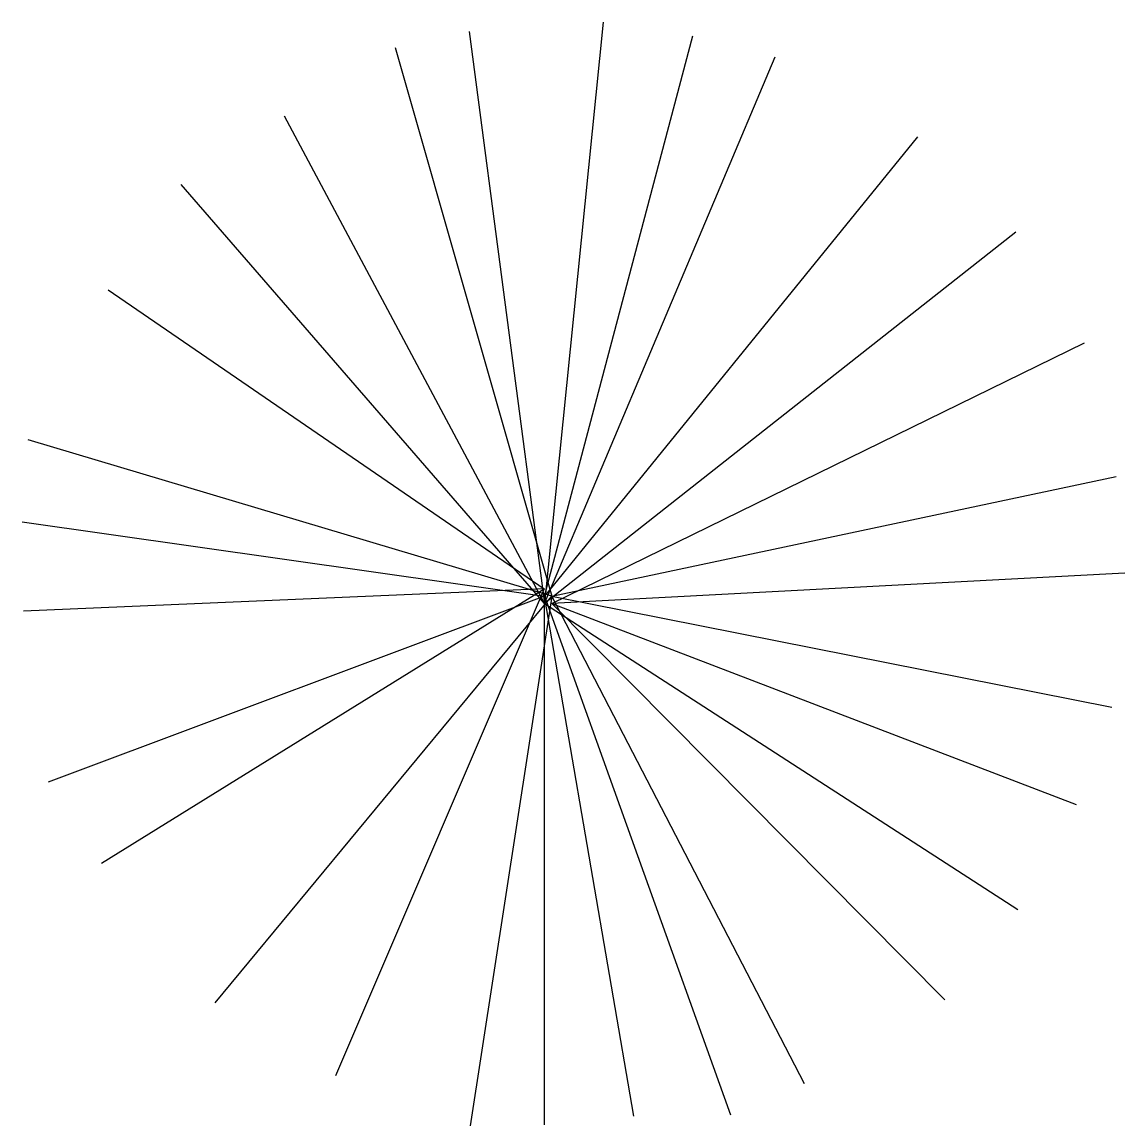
# Model space of a CAD drawing. Extents: x 4.7 to 19.4, y 54.4 to 69.1.
import ezdxf

# ---------------------------------------------------------------- set-up
doc = ezdxf.new("R2010")
doc.units = 0
doc.layers.add('52', color=4, linetype='CONTINUOUS')

msp = doc.modelspace()

# ---------------------------------------------------------------- linework, layer by layer
at = {"layer": '52', "color": 0}
for p, q in [((10.651, 69.008), (11.657, 61.349)), ((12.443, 69.133), (11.657, 61.349)), ((11.656, 61.448), (13.641, 68.951)), ((9.657, 68.794), (11.756, 61.45)), ((11.657, 61.349), (14.742, 68.668)), ((11.657, 61.349), (8.176, 67.876)), ((16.651, 67.599), (11.656, 61.448)), ((11.657, 61.349), (6.793, 66.96)), ((17.964, 66.322), (11.657, 61.349)), ((5.817, 65.55), (11.654, 61.548)), ((11.757, 61.35), (18.883, 64.84)), ((11.756, 61.45), (4.749, 63.542)), ((11.756, 61.45), (19.307, 63.053)), ((4.665, 62.445), (11.656, 61.448)), ((19.425, 61.759), (11.757, 61.35)), ((11.654, 61.548), (4.683, 61.249)), ((5.727, 57.875), (11.654, 61.548)), ((11.654, 61.548), (8.858, 55.03)), ((11.656, 61.448), (5.014, 58.961)), ((7.249, 56.004), (11.756, 61.45)), ((11.756, 61.45), (10.661, 54.358)), ((11.656, 61.448), (14.147, 54.508)), ((12.852, 54.489), (11.656, 61.448)), ((11.657, 61.349), (17.994, 57.254)), ((11.657, 54.372), (11.657, 61.349)), ((11.756, 61.45), (19.251, 59.962)), ((15.138, 54.92), (11.756, 61.45)), ((11.757, 61.35), (18.772, 58.66)), ((17.015, 56.044), (11.757, 61.35))]:
    msp.add_line(p, q, dxfattribs=at)

doc.saveas('drawing.dxf')
